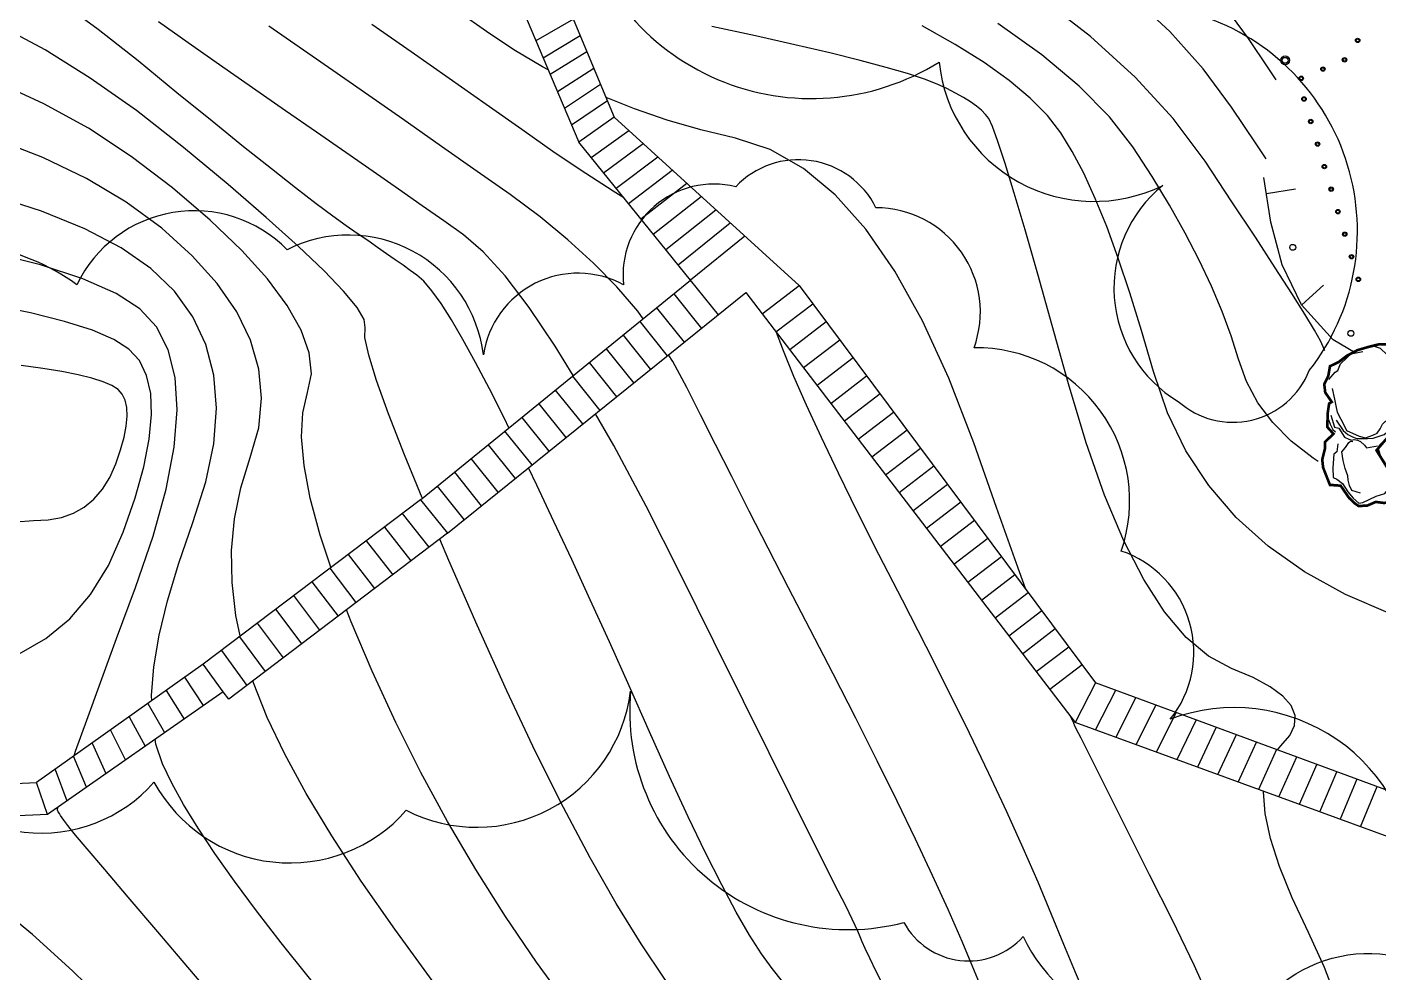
# Model space of a CAD drawing. Extents: x 351134 to 737836, y 2693212 to 3319468.
# Drawn here: x 451369 to 497323, y 3195413 to 3227556 of the extents above; entities that cross this region are included whole.
import ezdxf

# ---------------------------------------------------------------- set-up
doc = ezdxf.new("R2010")
doc.units = 0
doc.linetypes.add('0', pattern=[1, 1])
for name, color, linetype in [('00景观层', 10, 'CONTINUOUS'), ('01佛教小品', 2, 'CONTINUOUS'), ('01小品', 2, 'CONTINUOUS'), ('DGX', 8, 'CONTINUOUS'), ('地类界', 2, '0'), ('地貌3', 4, '0'), ('房屋2', 8, '0'), ('石头', 4, 'CONTINUOUS'), ('绿化', 3, 'CONTINUOUS')]:
    doc.layers.add(name, color=color, linetype=linetype)

# ---------------------------------------------------------------- blocks, each defined once
blk = doc.blocks.new('石5')
at = {"layer": '石头', "linetype": 'Continuous'}
for p, q in [((426, 945), (338, 911)), ((535, 972), (426, 945)), ((603, 1013), (535, 972)), ((637, 1047), (603, 1013)), ((739, 1013), (637, 1047)), ((882, 952), (739, 1013)), ((896, 911), (882, 952)), ((263, 870), (256, 823)), ((256, 823), (276, 659)), ((338, 911), (263, 870)), ((365, 816), (426, 897)), ((426, 897), (487, 904)), ((487, 904), (549, 897)), ((549, 897), (596, 884)), ((596, 884), (685, 884)), ((685, 884), (780, 877)), ((780, 877), (876, 857)), ((876, 857), (910, 802)), ((978, 870), (896, 911)), ((910, 802), (951, 748)), ((1025, 775), (985, 734)), ((1141, 802), (1025, 775)), ((1236, 797), (1100, 763)), ((1148, 870), (1114, 850)), ((1168, 843), (1141, 802)), ((1216, 877), (1148, 870)), ((1311, 836), (1168, 843)), ((1271, 877), (1216, 877)), ((276, 659), (269, 557)), ((916, 619), (862, 591)), ((944, 646), (916, 619)), ((964, 647), (937, 579)), ((978, 613), (937, 552)), ((957, 727), (944, 700)), ((964, 680), (944, 646)), ((951, 748), (957, 727)), ((985, 734), (964, 707)), ((964, 707), (964, 680)), ((998, 688), (964, 647)), ((1087, 729), (978, 613)), ((1039, 729), (998, 688)), ((1100, 763), (1039, 729)), ((1107, 729), (1087, 729)), ((1230, 743), (1107, 729)), ((1318, 756), (1230, 743)), ((1393, 749), (1318, 756)), ((1468, 736), (1393, 749)), ((1591, 722), (1468, 736)), ((1700, 722), (1754, 627)), ((1754, 627), (1761, 593)), ((99, 503), (174, 483)), ((174, 483), (215, 455)), ((181, 530), (222, 483)), ((222, 483), (344, 408)), ((269, 557), (297, 510)), ((297, 510), (365, 462)), ((392, 483), (446, 428)), ((522, 418), (692, 460)), ((692, 460), (781, 453)), ((828, 578), (807, 455)), ((862, 591), (828, 578)), ((923, 532), (903, 471)), ((903, 471), (903, 423)), ((937, 579), (923, 532)), ((937, 552), (937, 464)), ((937, 464), (944, 409)), ((1761, 593), (1822, 539)), ((1822, 539), (1863, 450)), ((-99, 379), (-31, 318)), ((-31, 318), (-4, 270)), ((-4, 393), (-4, 284)), ((331, 367), (419, 313)), ((378, 401), (433, 394)), ((419, 313), (460, 251)), ((440, 326), (501, 292)), ((446, 428), (487, 401)), ((781, 453), (808, 426)), ((808, 426), (842, 358)), ((903, 423), (903, 341)), ((903, 341), (930, 267)), ((944, 409), (978, 362)), ((978, 362), (1018, 321)), ((1018, 321), (1039, 280)), ((1863, 450), (1890, 389)), ((1890, 389), (1870, 253)), ((-4, 270), (-11, 223)), ((-4, 196), (-11, 141)), ((-4, 284), (-4, 250)), ((-4, 250), (-4, 196)), ((57, 236), (71, 148)), ((188, 149), (188, 197)), ((446, 170), (433, 88)), ((460, 251), (446, 170)), ((930, 267), (964, 178)), ((964, 178), (1012, 110)), ((1039, 280), (1046, 246)), ((1046, 246), (1046, 185)), ((1046, 185), (1243, 83)), ((-936, 59), (-963, 38)), ((-963, 38), (-963, -9)), ((-909, 106), (-936, 59)), ((-11, 141), (-24, 87)), ((71, 148), (78, 107)), ((78, 107), (125, 80)), ((166, 87), (146, 66)), ((146, 66), (187, 39)), ((166, 87), (241, 59)), ((187, 39), (241, -29)), ((215, 122), (188, 149)), ((283, 102), (215, 122)), ((241, 59), (309, 32)), ((241, -29), (316, 32)), ((365, 88), (283, 102)), ((309, 32), (384, 39)), ((316, 32), (377, 5)), ((433, 88), (365, 88)), ((377, 5), (418, 12)), ((384, 39), (439, 53)), ((439, 53), (473, 80)), ((1012, 110), (1080, 69)), ((1080, 69), (1155, 69)), ((1155, 69), (1332, 83)), ((1243, 83), (1291, 56)), ((1291, 56), (1352, 8)), ((1332, 83), (1373, 56)), ((1352, 8), (1407, -26)), ((1373, 56), (1591, 15)), ((1747, 8), (1836, 56)), ((1774, -53), (1747, 8)), ((1836, 56), (1870, 103)), ((1870, 103), (1890, 144)), ((-991, -71), (-1011, -43)), ((-957, -105), (-991, -71)), ((-963, -9), (-916, -98)), ((-916, -213), (-957, -105)), ((-248, -125), (-316, -200)), ((-167, -145), (-276, -213)), ((-126, -30), (-248, -125)), ((-105, -98), (-126, -166)), ((-17, -30), (-105, -98)), ((1407, -26), (1522, -53)), ((1522, -53), (1570, -74)), ((1570, -74), (1631, -80)), ((1631, -80), (1679, -74)), ((1679, -74), (1774, -53)), ((-800, -241), (-916, -213)), ((-650, -302), (-800, -241)), ((-603, -336), (-650, -302)), ((-344, -268), (-466, -343)), ((-276, -213), (-344, -268)), ((-269, -295), (-344, -356)), ((-316, -200), (-330, -261)), ((-207, -254), (-269, -295)), ((-167, -200), (-207, -254)), ((-133, -186), (-167, -200)), ((-126, -166), (-133, -186)), ((-1105, -346), (-1087, -460)), ((-992, -405), (-992, -467)), ((-794, -473), (-754, -426)), ((-754, -426), (-720, -385)), ((-720, -385), (-706, -365)), ((-658, -460), (-617, -419)), ((-589, -370), (-603, -336)), ((-528, -370), (-589, -370)), ((-466, -343), (-528, -370)), ((-112, -536), (-92, -441)), ((-1183, -562), (-1196, -603)), ((-1196, -603), (-1176, -657)), ((-1155, -514), (-1183, -562)), ((-1101, -473), (-1155, -514)), ((-1087, -460), (-1128, -562)), ((-1128, -562), (-1128, -603)), ((-1128, -603), (-1115, -643)), ((-1087, -460), (-1026, -480)), ((-1026, -480), (-992, -548)), ((-992, -467), (-931, -528)), ((-992, -548), (-951, -548)), ((-951, -548), (-863, -548)), ((-931, -528), (-856, -521)), ((-863, -548), (-774, -535)), ((-856, -521), (-794, -473)), ((-774, -535), (-713, -494)), ((-713, -494), (-658, -460)), ((-645, -548), (-638, -630)), ((-236, -643), (-270, -589)), ((-229, -460), (-182, -541)), ((-182, -541), (-175, -698)), ((-1141, -753), (-1223, -713)), ((-1176, -657), (-1142, -711)), ((-1142, -711), (-1135, -739)), ((-1121, -808), (-1141, -753)), ((-1121, -793), (-1135, -739)), ((-1115, -643), (-1087, -691)), ((-1087, -691), (-1040, -745)), ((-1040, -745), (-992, -820)), ((-638, -630), (-597, -684)), ((-597, -684), (-597, -759)), ((-597, -759), (-597, -854)), ((-202, -718), (-236, -643)), ((-182, -766), (-236, -888)), ((-175, -698), (-202, -718)), ((-182, -711), (-182, -766)), ((-1040, -827), (-1121, -793)), ((-924, -909), (-1040, -827)), ((-992, -820), (-951, -875)), ((-951, -875), (-876, -902)), ((-863, -949), (-924, -909)), ((-876, -902), (-808, -922)), ((-597, -854), (-590, -956)), ((-236, -888), (-311, -1051)), ((-822, -963), (-863, -949)), ((-829, -990), (-815, -1099)), ((-788, -1004), (-822, -963)), ((-808, -922), (-747, -936)), ((-706, -977), (-788, -1004)), ((-747, -936), (-706, -943)), ((-706, -943), (-651, -943)), ((-611, -943), (-706, -977)), ((-651, -943), (-611, -943)), ((-590, -956), (-577, -1045)), ((-577, -1045), (-563, -1113)), ((-495, -1113), (-549, -1038)), ((-311, -1051), (-345, -1085)), ((-815, -1099), (-808, -1181)), ((-808, -1181), (-767, -1269)), ((-563, -1113), (-481, -1174)), ((-399, -1154), (-495, -1113)), ((-481, -1174), (-393, -1208)), ((-331, -1154), (-399, -1154)), ((-393, -1208), (-345, -1201)), ((-345, -1201), (-284, -1188)), ((-291, -1126), (-331, -1154)), ((-808, -1249), (-849, -1310)), ((-849, -1310), (-829, -1371)), ((-829, -1371), (-788, -1426)), ((-767, -1269), (-733, -1358)), ((-733, -1358), (-686, -1453)), ((-788, -1426), (-747, -1466)), ((-747, -1466), (-706, -1473)), ((-706, -1473), (-645, -1494)), ((-686, -1453), (-638, -1487)), ((-645, -1494), (-590, -1494))]:
    blk.add_line(p, q, dxfattribs=at)
at = {"layer": '石头', "const_width": 30}
blk.add_lwpolyline([(-262, -1121), (-282, -1253), (-418, -1260), (-467, -1393), (-589, -1537), (-728, -1497), (-827, -1436), (-882, -1293), (-821, -1238), (-849, -1030), (-882, -946), (-1121, -808), (-1163, -742), (-1257, -685), (-1244, -631), (-1257, -583), (-1210, -536), (-1216, -474), (-1155, -413), (-1114, -393), (-1051, -48), (-1012, -22), (-1019, 53), (-665, 413), (-208, 406), (-99, 379), (10, 427), (99, 503), (157, 543), (173, 603), (214, 685), (207, 787), (234, 882), (275, 912), (359, 955), (520, 998), (569, 1110), (780, 1117), (869, 1096), (971, 1028), (1046, 1001), (1100, 879), (1196, 919), (1339, 865), (1441, 811), (1448, 777), (1574, 811), (1666, 790), (1740, 715), (1836, 661), (1848, 552), (1884, 442), (1904, 307), (1897, 178), (1884, 47), (1823, -118), (1674, -127), (1587, -108), (1570, -74), (1482, -111), (1180, -56), (999, -23), (869, 100), (847, 334), (762, 482), (515, 428), (501, 292), (508, 214), (493, 66), (440, 24), (442, -66), (393, -199), (283, -316), (123, -365), (38, -384), (-92, -441), (-112, -536), (-72, -686), (-112, -768), (-187, -836), (-291, -1051), (-262, -1121)], close=True, dxfattribs=at)

msp = doc.modelspace()

# ---------------------------------------------------------------- linework, layer by layer
at = {"layer": '00景观层', "color": 1, "linetype": '0'}
for p, q in [((493497, 3221898, -544830), (494485, 3222055, -544830)), ((493497, 3221898, -544830), (494485, 3222055, -544830)), ((493497, 3221898, -544830), (494485, 3222055, -544830)), ((493497, 3221898, -544830), (494485, 3222055, -544830)), ((494697, 3218114, -544830), (495439, 3218784, -544830)), ((494697, 3218114, -544830), (495439, 3218784, -544830)), ((494697, 3218114, -544830), (495439, 3218784, -544830)), ((494697, 3218114, -544830), (495439, 3218784, -544830))]:
    msp.add_line(p, q, dxfattribs=at)
at = {"layer": '00景观层', "color": 8, "linetype": '0'}
for points, elevation in [([(477618, 3218768), (471326, 3224492)], -330217), ([(473926, 3218952), (470124, 3223644)], 9454170), ([(471814, 3221559), (473301, 3222696)], 9454170), ([(472236, 3221037), (473794, 3222247)], 9454170), ([(472658, 3220516), (474288, 3221798)], 9454170), ([(473081, 3219995), (474782, 3221348)], 9454170), ([(473503, 3219474), (475275, 3220899)], 9454170), ([(475769, 3220450), (473926, 3218952)], 9454170), ([(464747, 3211492), (473926, 3218952)], -325058), ([(474870, 3217780), (473926, 3218952)], 9454170), ([(476362, 3217806), (477618, 3218768)], 9454170), ([(477618, 3218768), (487693, 3205273)], -330217), ([(465656, 3210354), (475805, 3218533), (486992, 3203927)], -325047), ([(473352, 3218486), (474294, 3217316)], 9454170), ([(476827, 3217198), (478076, 3218155)], 9454170), ([(473719, 3216852), (472778, 3218020)], 9454170), ([(473143, 3216388), (472205, 3217554)], 9454170), ([(478534, 3217541), (477293, 3216591)], -330349), ([(471631, 3217087), (472567, 3215924)], 9454170), ([(477758, 3215983), (478992, 3216928)], 9454170), ([(471057, 3216621), (471991, 3215459)], 9454170), ([(479450, 3216315), (478223, 3215375)], -330481), ([(471415, 3214995), (470484, 3216155)], 9454170), ([(469910, 3215689), (470839, 3214531)], 9454170), ([(478689, 3214768), (479908, 3215701)], 9454170), ([(470263, 3214067), (469337, 3215222)], 9454170), ([(480366, 3215088), (479154, 3214160)], -330613), ([(468763, 3214756), (469687, 3213603)], 9454170), ([(479620, 3213552), (480824, 3214474)], 9454170), ([(468189, 3214290), (469111, 3213139)], 9454170), ([(468535, 3212675), (467616, 3213824)], 9454170), ([(481282, 3213861), (480085, 3212945)], -330746), ([(467042, 3213357), (467959, 3212211)], 9454170), ([(480551, 3212337), (481740, 3213248)], 9454170), ([(467384, 3211747), (466468, 3212891)], 9454170), ([(465895, 3212425), (466808, 3211282)], 9454170), ([(482198, 3212634), (481016, 3211729)], -330878), ([(466232, 3210818), (465321, 3211959)], 9454170), ([(481482, 3211121), (482656, 3212021)], 9454170), ([(464747, 3211492), (457361, 3205907)], -325058), ([(464747, 3211492), (465656, 3210354)], -325058), ([(483114, 3211407), (481947, 3210514)], -331010), ([(465037, 3209884), (464132, 3211027)], -324924), ([(465656, 3210354), (458226, 3204712), (458035, 3204966)], -325047), ([(463516, 3210562), (464417, 3209414)], -324804), ([(482412, 3209906), (483572, 3210794)], 9454170), ([(462901, 3210096), (463798, 3208944)], -324677), ([(484030, 3210181), (482878, 3209298)], -331142), ([(462285, 3209631), (463179, 3208473)], -324551), ([(483343, 3208691), (484488, 3209567)], 9454170), ([(462560, 3208003), (461670, 3209165)], -324435), ([(461054, 3208700), (461941, 3207533)], -324297), ([(483809, 3208083), (484946, 3208954)], 9454170), ([(461322, 3207063), (460439, 3208234)], -324190), ([(484274, 3207475), (485404, 3208340)], 9454170), ([(459823, 3207769), (460702, 3206593)], -324043), ([(484740, 3206868), (485862, 3207727)], 9454170), ([(460083, 3206122), (459207, 3207304)], -323945), ([(458592, 3206838), (459464, 3205652)], -323790), ([(485205, 3206260), (486320, 3207114)], 9454170), ([(457976, 3206373), (458845, 3205182)], -323663), ([(485670, 3205652), (486778, 3206500)], 9454170), ([(457361, 3205907), (451692, 3201883)], -323536), ([(458035, 3204966), (457361, 3205907)], -323565), ([(487235, 3205887), (486136, 3205045)], -331605), ([(457372, 3204503), (456731, 3205460)], -323453), ([(458035, 3204966), (452061, 3200801)], -323565), ([(456101, 3205013), (456708, 3204040)], -323279), ([(487693, 3205273), (486992, 3203927)], -331671), ([(487685, 3203673), (488377, 3205021)], -331723), ([(502041, 3199983), (487693, 3205273)], -333119), ([(455471, 3204566), (456044, 3203578)], -323150), ([(489060, 3204769), (488378, 3203420)], -331809), ([(489071, 3203167), (489743, 3204518)], -331858), ([(454841, 3204119), (455380, 3203115)], -323022), ([(501547, 3198608), (486992, 3203927)], -333075), ([(489764, 3202914), (490426, 3204266)], -331926), ([(491110, 3204014), (490457, 3202660)], -332016), ([(454717, 3202652), (454211, 3203672)], -323003), ([(491793, 3203762), (491150, 3202407)], -332085), ([(491844, 3202154), (492476, 3203510)], -332128), ([(453582, 3203225), (454053, 3202189)], -322765), ([(492537, 3201900), (493159, 3203258)], -332196), ([(493842, 3203006), (493230, 3201647)], -332292), ([(453389, 3201727), (452952, 3202777)], -322778), ([(493923, 3201394), (494526, 3202754)], -332331), ([(452322, 3202330), (452725, 3201264)], -322508), ([(495209, 3202502), (494616, 3201141)], -332429), ([(495309, 3200887), (495892, 3202250)], -332466), ([(443173, 3201490), (451692, 3201883)], -321950), ([(452061, 3200801), (451692, 3201883)], -322553), ([(496575, 3201998), (496002, 3200634)], -332567), ([(496695, 3200381), (497258, 3201747)], -332602), ([(452061, 3200801), (443489, 3200413)], -322553)]:
    msp.add_lwpolyline(points, dxfattribs=dict(at, elevation=elevation))
at = {"layer": '00景观层', "color": 1, "linetype": '0', "elevation": 9454170}
msp.add_lwpolyline([(496510, 3216482), (495770, 3216926), (494690, 3218121), (494030, 3219474), (493651, 3220931), (493411, 3222441)], dxfattribs=at)
msp.add_lwpolyline([(496510, 3216482), (495770, 3216926), (494690, 3218121), (494030, 3219474), (493651, 3220931), (493411, 3222441)], dxfattribs=at)
at = {"layer": '00景观层', "color": 1, "linetype": '0'}
for centre, radius in [((496599, 3227102, -552317), 75), ((496599, 3227102, -552317), 75), ((496599, 3227102, -552317), 50), ((496599, 3227102, -552317), 50), ((494134, 3226426, -157118), 150), ((494134, 3226426, -157118), 150), ((494134, 3226426, -157118), 150), ((494134, 3226426, -157118), 150), ((494134, 3226426, -157118), 100), ((494134, 3226426, -157118), 100), ((494134, 3226426, -157118), 100), ((494134, 3226426, -157118), 100), ((496153, 3226443, -338754), 75), ((496153, 3226443, -338754), 75), ((496153, 3226443, -338754), 50), ((496153, 3226443, -338754), 50), ((495418, 3226128, -552317), 75), ((495418, 3226128, -552317), 75), ((495418, 3226128, -552317), 50), ((495418, 3226128, -552317), 50), ((494682, 3225813, -552317), 75), ((494682, 3225813, -552317), 75), ((494682, 3225813, -552317), 50), ((494682, 3225813, -552317), 50), ((494775, 3225112, -552317), 75), ((494775, 3225112, -552317), 75), ((494775, 3225112, -552317), 50), ((494775, 3225112, -552317), 50), ((495005, 3224346, -552317), 75), ((495005, 3224346, -552317), 75), ((495005, 3224346, -552317), 50), ((495005, 3224346, -552317), 50), ((495236, 3223580, -552317), 75), ((495236, 3223580, -552317), 75), ((495236, 3223580, -552317), 50), ((495236, 3223580, -552317), 50), ((495467, 3222814, -552317), 75), ((495467, 3222814, -552317), 75), ((495467, 3222814, -552317), 50), ((495467, 3222814, -552317), 50), ((495698, 3222048, -552317), 75), ((495698, 3222048, -552317), 75), ((495698, 3222048, -552317), 50), ((495698, 3222048, -552317), 50), ((495929, 3221282, -552317), 75), ((495929, 3221282, -552317), 75), ((495929, 3221282, -552317), 50), ((495929, 3221282, -552317), 50), ((496160, 3220516, -552317), 75), ((496160, 3220516, -552317), 75), ((496160, 3220516, -552317), 50), ((496160, 3220516, -552317), 50), ((494392, 3220069, -544830), 100), ((494392, 3220069, -544830), 100), ((494392, 3220069, -544830), 100), ((494392, 3220069, -544830), 100), ((496391, 3219750, -552317), 75), ((496391, 3219750, -552317), 75), ((496391, 3219750, -552317), 50), ((496391, 3219750, -552317), 50), ((496622, 3218984, -552317), 75), ((496622, 3218984, -552317), 75), ((496622, 3218984, -552317), 50), ((496622, 3218984, -552317), 50), ((496370, 3217149, -544830), 100), ((496370, 3217149, -544830), 100), ((496370, 3217149, -544830), 100), ((496370, 3217149, -544830), 100)]:
    msp.add_circle(centre, radius, dxfattribs=at)
at = {"layer": '00景观层', "color": 2, "linetype": '0'}
for centre, radius in [((496599, 3227102, -552317), 75), ((496599, 3227102, -552317), 75), ((496599, 3227102, -552317), 50), ((496599, 3227102, -552317), 50), ((496153, 3226443, -338754), 75), ((496153, 3226443, -338754), 75), ((496153, 3226443, -338754), 50), ((496153, 3226443, -338754), 50), ((495418, 3226128, -552317), 75), ((495418, 3226128, -552317), 75), ((495418, 3226128, -552317), 50), ((495418, 3226128, -552317), 50), ((494682, 3225813, -552317), 75), ((494682, 3225813, -552317), 75), ((494682, 3225813, -552317), 50), ((494682, 3225813, -552317), 50), ((494775, 3225112, -552317), 75), ((494775, 3225112, -552317), 75), ((494775, 3225112, -552317), 50), ((494775, 3225112, -552317), 50), ((495005, 3224346, -552317), 75), ((495005, 3224346, -552317), 75), ((495005, 3224346, -552317), 50), ((495005, 3224346, -552317), 50), ((495236, 3223580, -552317), 75), ((495236, 3223580, -552317), 75), ((495236, 3223580, -552317), 50), ((495236, 3223580, -552317), 50), ((495467, 3222814, -552317), 75), ((495467, 3222814, -552317), 75), ((495467, 3222814, -552317), 50), ((495467, 3222814, -552317), 50), ((495698, 3222048, -552317), 75), ((495698, 3222048, -552317), 75), ((495698, 3222048, -552317), 50), ((495698, 3222048, -552317), 50), ((495929, 3221282, -552317), 75), ((495929, 3221282, -552317), 75), ((495929, 3221282, -552317), 50), ((495929, 3221282, -552317), 50), ((496160, 3220516, -552317), 75), ((496160, 3220516, -552317), 75), ((496160, 3220516, -552317), 50), ((496160, 3220516, -552317), 50), ((496391, 3219750, -552317), 75), ((496391, 3219750, -552317), 75), ((496391, 3219750, -552317), 50), ((496391, 3219750, -552317), 50), ((496622, 3218984, -552317), 75), ((496622, 3218984, -552317), 75), ((496622, 3218984, -552317), 50), ((496622, 3218984, -552317), 50)]:
    msp.add_circle(centre, radius, dxfattribs=at)
at = {"layer": '01佛教小品', "color": 2, "linetype": '0'}
for centre, radius in [((496599, 3227102, -552317), 75), ((496599, 3227102, -552317), 50), ((496153, 3226443, -338754), 75), ((496153, 3226443, -338754), 50), ((495418, 3226128, -552317), 75), ((495418, 3226128, -552317), 50), ((494682, 3225813, -552317), 75), ((494682, 3225813, -552317), 50), ((494775, 3225112, -552317), 75), ((494775, 3225112, -552317), 50), ((495005, 3224346, -552317), 75), ((495005, 3224346, -552317), 50), ((495236, 3223580, -552317), 75), ((495236, 3223580, -552317), 50), ((495467, 3222814, -552317), 75), ((495467, 3222814, -552317), 50), ((495698, 3222048, -552317), 75), ((495698, 3222048, -552317), 50), ((495929, 3221282, -552317), 75), ((495929, 3221282, -552317), 50), ((496160, 3220516, -552317), 75), ((496160, 3220516, -552317), 50), ((496391, 3219750, -552317), 75), ((496391, 3219750, -552317), 50), ((496622, 3218984, -552317), 75), ((496622, 3218984, -552317), 50)]:
    msp.add_circle(centre, radius, dxfattribs=at)
at = {"layer": '01小品', "color": 2, "linetype": '0'}
for centre, radius in [((496599, 3227102, -552317), 75), ((496599, 3227102, -552317), 50), ((496153, 3226443, -338754), 75), ((496153, 3226443, -338754), 50), ((495418, 3226128, -552317), 75), ((495418, 3226128, -552317), 50), ((494682, 3225813, -552317), 75), ((494682, 3225813, -552317), 50), ((494775, 3225112, -552317), 75), ((494775, 3225112, -552317), 50), ((495005, 3224346, -552317), 75), ((495005, 3224346, -552317), 50), ((495236, 3223580, -552317), 75), ((495236, 3223580, -552317), 50), ((495467, 3222814, -552317), 75), ((495467, 3222814, -552317), 50), ((495698, 3222048, -552317), 75), ((495698, 3222048, -552317), 50), ((495929, 3221282, -552317), 75), ((495929, 3221282, -552317), 50), ((496160, 3220516, -552317), 75), ((496160, 3220516, -552317), 50), ((496391, 3219750, -552317), 75), ((496391, 3219750, -552317), 50), ((496622, 3218984, -552317), 75), ((496622, 3218984, -552317), 50)]:
    msp.add_circle(centre, radius, dxfattribs=at)
at = {"layer": 'DGX', "color": 8, "linetype": 'Continuous'}
for points, elevation in [([(467752, 3213934), (467595, 3214253), (467086, 3215263), (466616, 3216159), (466186, 3216940), (465794, 3217606), (465443, 3218159), (465130, 3218596), (464857, 3218919), (464623, 3219128), (464397, 3219287), (464151, 3219460), (463882, 3219647), (463592, 3219849), (463281, 3220066), (462948, 3220297), (462593, 3220542), (462216, 3220802), (461767, 3221124), (461194, 3221553), (460496, 3222091), (459674, 3222737), (458727, 3223491), (457657, 3224354), (456462, 3225324), (455143, 3226403), (453792, 3227472), (452501, 3228410)], 48698), ([(495485, 3216553), (495472, 3216576), (495431, 3216689), (495340, 3216890), (495132, 3217258), (494805, 3217795), (494362, 3218500), (493800, 3219372), (493121, 3220413), (492325, 3221621), (491411, 3222998), (490330, 3224443), (489033, 3225856), (487519, 3227237), (485790, 3228586)], 40698), ([(493491, 3223073), (493151, 3223582), (492313, 3224839), (491348, 3226139), (490211, 3227401), (488902, 3228623)], 39698), ([(469082, 3226104), (468892, 3226204), (467920, 3226779), (466983, 3227404), (466047, 3228064)], 44698), ([(493830, 3225761), (493577, 3226139), (492888, 3227172), (492115, 3228213)], 38698), ([(461696, 3209203), (461336, 3210290), (460999, 3211545), (460788, 3212657), (460702, 3213626), (460742, 3214452), (460908, 3215134), (461036, 3215777), (460964, 3216485), (460691, 3217257), (460217, 3218094), (459543, 3218996), (458669, 3219963), (457593, 3220995), (456318, 3222091), (454914, 3223162), (453455, 3224115), (451940, 3224952), (450370, 3225671), (448745, 3226274), (447065, 3226760), (445329, 3227129), (443538, 3227381), (441830, 3227613)], 50698), ([(464801, 3211563), (464204, 3213015), (463659, 3214412), (463252, 3215543), (462983, 3216408), (462852, 3217008), (462858, 3217343), (462828, 3217616), (462586, 3218029), (462132, 3218583), (461467, 3219277), (460590, 3220112), (459501, 3221088), (458201, 3222204), (456688, 3223461), (455086, 3224715), (453517, 3225821), (451980, 3226778), (450475, 3227588)], 49698), ([(469938, 3215711), (469326, 3216712), (468439, 3218029), (467624, 3219099), (466879, 3219921), (466205, 3220496), (465534, 3220969), (464798, 3221485), (463999, 3222044), (463134, 3222646), (462206, 3223292), (461213, 3223980), (460156, 3224712), (459034, 3225487), (457910, 3226268), (456846, 3227019), (455842, 3227739)], 47698), ([(472318, 3217645), (472129, 3217896), (471416, 3218724), (470626, 3219535), (469757, 3220329), (468811, 3221105), (467787, 3221865), (466673, 3222649), (465459, 3223502), (464143, 3224421), (462727, 3225409), (461209, 3226463), (459591, 3227586)], 46698), ([(471660, 3221749), (471291, 3221974), (470360, 3222577), (469325, 3223275), (468185, 3224069), (466973, 3224924), (465719, 3225805), (464424, 3226712), (463087, 3227646)], 45698), ([(493878, 3202993), (493986, 3203130), (494296, 3203481), (494457, 3203826), (494471, 3204165), (494336, 3204497), (494053, 3204822), (493622, 3205141), (493043, 3205453), (492315, 3205758), (491527, 3206173), (490766, 3206815), (490032, 3207684), (489326, 3208779), (488646, 3210102), (487993, 3211650), (487368, 3213426), (486769, 3215428), (486215, 3217419), (485723, 3219164), (485292, 3220662), (484923, 3221912), (484615, 3222916), (484368, 3223672), (484184, 3224182), (484060, 3224444), (483952, 3224584), (483812, 3224726), (483640, 3224870), (483436, 3225016), (483200, 3225164), (482932, 3225314), (482632, 3225466), (482301, 3225620), (481877, 3225786), (481301, 3225975), (480572, 3226186), (479691, 3226419), (478658, 3226675), (477472, 3226952), (476133, 3227252), (474642, 3227575)], 43698), ([(497721, 3207617), (496182, 3208278), (494794, 3209044), (493558, 3209916), (492474, 3210892), (491542, 3211974), (490762, 3213160), (490133, 3214452), (489657, 3215848), (489257, 3217243), (488859, 3218529), (488463, 3219706), (488069, 3220775), (487677, 3221735), (487286, 3222586), (486897, 3223328), (486510, 3223962), (486058, 3224546), (485472, 3225138), (484754, 3225739), (483902, 3226348), (482918, 3226966), (481800, 3227592)], 42698), ([(495259, 3212790), (495083, 3212901), (494342, 3213487), (493718, 3214117), (493210, 3214791), (492819, 3215508), (492544, 3216269), (492299, 3217066), (491995, 3217894), (491634, 3218751), (491215, 3219637), (490738, 3220553), (490204, 3221499), (489611, 3222475), (488961, 3223480), (488164, 3224507), (487133, 3225550), (485868, 3226608), (484369, 3227680)], 41698), ([(485304, 3208474), (485000, 3209332), (484327, 3211234), (483552, 3213425), (482703, 3215630), (481807, 3217575), (480865, 3219260), (479876, 3220685), (478841, 3221850), (477759, 3222755), (476631, 3223400), (475456, 3223785), (474275, 3224065), (473129, 3224394), (472017, 3224772), (471050, 3225157)], 44698), ([(458618, 3206863), (458469, 3207564), (458340, 3208679), (458324, 3209772), (458422, 3210844), (458633, 3211895), (458958, 3212925), (459244, 3213938), (459341, 3214940), (459249, 3215931), (458968, 3216911), (458496, 3217880), (457836, 3218838), (456986, 3219785), (455947, 3220721), (454741, 3221608), (453393, 3222410), (451901, 3223125), (450266, 3223755)], 51698), ([(455606, 3204661), (455601, 3204838), (455680, 3205812), (455860, 3206887), (456142, 3208062), (456524, 3209339), (457008, 3210715), (457452, 3212099), (457719, 3213396), (457808, 3214606), (457718, 3215729), (457450, 3216765), (457003, 3217714), (456379, 3218576), (455576, 3219351), (454569, 3220055), (453330, 3220704), (451861, 3221298), (450161, 3221838)], 52698), ([(452966, 3202788), (453021, 3202946), (453397, 3204002), (453861, 3205280), (454415, 3206782), (455057, 3208506), (455661, 3210260), (456097, 3211852), (456366, 3213280), (456468, 3214546), (456403, 3215649), (456171, 3216589), (455772, 3217366), (455205, 3217981), (454396, 3218502), (453268, 3218999), (451822, 3219472), (450057, 3219921)], 53698), ([(451102, 3206260), (452011, 3206773), (452819, 3207443), (453527, 3208270), (454134, 3209254), (454641, 3210395), (455043, 3211559), (455337, 3212612), (455523, 3213555), (455602, 3214388), (455572, 3215109), (455434, 3215720), (455188, 3216221), (454834, 3216611), (454319, 3216938), (453590, 3217253), (452647, 3217553), (451490, 3217840), (450119, 3218113)], 54698), ([(491189, 3186114), (488048, 3193029), (487727, 3193754), (487382, 3194554), (487011, 3195428), (486616, 3196377), (486196, 3197400), (485738, 3198495), (485230, 3199658), (484671, 3200890), (484063, 3202191), (483403, 3203561), (482694, 3204999), (481934, 3206506), (481123, 3208082), (480325, 3209635), (479600, 3211073), (478948, 3212398), (478371, 3213608), (477867, 3214704), (477436, 3215686), (477080, 3216554), (476848, 3217172)], 45698), ([(487866, 3185639), (484985, 3192123), (484669, 3192850), (484330, 3193650), (483966, 3194523), (483578, 3195468), (483153, 3196484), (482677, 3197570), (482151, 3198728), (481575, 3199956), (480949, 3201255), (480272, 3202625), (479545, 3204065), (478768, 3205576), (477988, 3207081), (477254, 3208504), (476565, 3209844), (475921, 3211102), (475322, 3212278), (474769, 3213371), (474261, 3214382), (473799, 3215311), (473320, 3216190), (473175, 3216414)], 46698), ([(450991, 3210748), (451592, 3210790), (452084, 3210807), (452536, 3210888), (452946, 3211033), (453316, 3211241), (453644, 3211514), (453932, 3211850), (454179, 3212250), (454385, 3212714), (454548, 3213187), (454668, 3213615), (454744, 3213998), (454775, 3214337), (454763, 3214630), (454707, 3214879), (454607, 3215082), (454464, 3215240), (454254, 3215374), (453958, 3215501), (453575, 3215624), (453104, 3215740), (452547, 3215851), (451902, 3215957), (451171, 3216057)], 55698), ([(480514, 3194904), (480236, 3195465), (480018, 3195913), (479860, 3196249), (479762, 3196472), (479690, 3196645), (479609, 3196830), (479519, 3197027), (479421, 3197236), (479315, 3197457), (479199, 3197690), (479076, 3197935), (478944, 3198192), (478740, 3198590), (478403, 3199260), (477933, 3200200), (477329, 3201412), (476592, 3202894), (475721, 3204648), (474717, 3206672), (473579, 3208968), (472409, 3211275), (471311, 3213335), (470697, 3214417)], 47698), ([(482823, 3184919), (479081, 3191842), (478635, 3192634), (478209, 3193358), (477802, 3194013), (477415, 3194600), (477048, 3195119), (476700, 3195569), (476339, 3196059), (475932, 3196696), (475479, 3197480), (474981, 3198412), (474436, 3199490), (473846, 3200716), (473211, 3202089), (472529, 3203609), (471836, 3205170), (471164, 3206665), (470514, 3208094), (469887, 3209458), (469281, 3210755), (468697, 3211987), (468413, 3212576)], 48698), ([(474546, 3193282), (473832, 3194175), (473052, 3195201), (472239, 3196401), (471393, 3197773), (470514, 3199319), (469601, 3201038), (468656, 3202930), (467678, 3204996), (466667, 3207234), (465708, 3209427), (465397, 3210157)], 49698), ([(470973, 3192771), (470965, 3192780), (469802, 3194262), (468690, 3195780), (467629, 3197336), (466621, 3198927), (465664, 3200556), (464758, 3202222), (463904, 3203924), (463101, 3205663), (462387, 3207348), (462232, 3207755)], 50698), ([(467399, 3192260), (466551, 3193323), (465140, 3195160), (463866, 3196898), (462728, 3198536), (461726, 3200074), (460860, 3201513), (460130, 3202852), (459536, 3204091), (459067, 3205270), (459047, 3205335)], 51698), ([(494703, 3186617), (491677, 3194262), (491056, 3195654), (490300, 3197211), (489527, 3198749), (488856, 3200084), (488288, 3201215), (487822, 3202144), (487458, 3202870), (487196, 3203393), (487036, 3203713), (486979, 3203830), (486972, 3203847), (486965, 3203864), (486956, 3203882), (486947, 3203901), (486938, 3203922), (486927, 3203943), (486916, 3203965), (486904, 3203988), (486864, 3204093)], 44698), ([(463824, 3191749), (463710, 3191888), (462804, 3192988), (461875, 3194123), (460923, 3195291), (460003, 3196441), (459169, 3197521), (458420, 3198530), (457758, 3199469), (457182, 3200337), (456692, 3201135), (456288, 3201863), (455971, 3202520), (455746, 3203192), (455721, 3203352)], 52698), ([(497983, 3187085), (495896, 3194495), (495476, 3195599), (494924, 3196787), (494368, 3197963), (493937, 3199030), (493632, 3199987), (493452, 3200834), (493397, 3201572), (493399, 3201585)], 43698), ([(460539, 3191280), (460074, 3191818), (458451, 3193721), (457033, 3195384), (455820, 3196807), (454812, 3197990), (454010, 3198933), (453413, 3199635), (453021, 3200098), (452835, 3200321), (452755, 3200421), (452683, 3200515), (452618, 3200602), (452560, 3200684), (452510, 3200759), (452468, 3200828), (452433, 3200891), (452405, 3200948), (452418, 3201050)], 53698), ([(457312, 3190819), (457153, 3191001), (455718, 3192630), (454306, 3194125), (452917, 3195488), (451552, 3196717), (450210, 3197813), (448891, 3198776), (447595, 3199605), (446323, 3200302), (445882, 3200522)], 54698)]:
    msp.add_lwpolyline(points, dxfattribs=dict(at, elevation=elevation))
at = {"layer": 'DGX', "color": 8, "linetype": 'Continuous', "elevation": -355302}
for points in [[(506326, 3188278, 0.489743), (507147, 3194986, 0.520567), (504764, 3197844, 0.520567), (498570, 3198320, 0.520567), (490231, 3204035, 0.520567), (488563, 3209750, 0.520567), (483560, 3216656, 0.520567), (480224, 3221418, 0.520567), (475459, 3222132, 0.520567), (471647, 3218799, 0.520567), (466882, 3216417, 0.520567), (460211, 3219989, 0.520567), (453064, 3218799, 0.520567), (441866, 3214989, 0.520567)], [(447346, 3202844, 0.520567), (455685, 3201892, 0.520567), (464262, 3200939, 0.520567), (471886, 3204987, 0.520567), (481177, 3197129, 0.520567), (485228, 3196653, 0.469007), (493447, 3194510, -0.4943), (500962, 3193898, 0.317498), (502444, 3187723, 0.317498)]]:
    msp.add_lwpolyline(points, format="xyb", dxfattribs=at)
at = {"layer": 'DGX', "color": 8, "linetype": 'Continuous'}
for points in [[(463824, 3191749), (463710, 3191888), (462804, 3192988), (461875, 3194123), (460923, 3195291), (460003, 3196441), (459169, 3197521), (458420, 3198530), (457758, 3199469), (457182, 3200337), (456692, 3201135), (456288, 3201863), (455971, 3202520), (455746, 3203192), (455721, 3203352)], [(460539, 3191280), (460074, 3191818), (458451, 3193721), (457033, 3195384), (455820, 3196807), (454812, 3197990), (454010, 3198933), (453413, 3199635), (453021, 3200098), (452835, 3200321), (452755, 3200421), (452683, 3200515), (452618, 3200602), (452560, 3200684), (452510, 3200759), (452468, 3200828), (452433, 3200891), (452405, 3200948), (452418, 3201050)], [(457312, 3190819), (457153, 3191001), (455718, 3192630), (454306, 3194125), (452917, 3195488), (451552, 3196717), (450210, 3197813), (448891, 3198776), (447595, 3199605), (446323, 3200302), (445882, 3200522)]]:
    msp.add_lwpolyline(points, dxfattribs=at)
at = {"layer": '地类界', "color": 1, "linetype": '0'}
for centre, radius in [((496599, 3227102, -552317), 75), ((496599, 3227102, -552317), 75), ((496599, 3227102, -552317), 50), ((496599, 3227102, -552317), 50), ((494134, 3226426, -157118), 150), ((494134, 3226426, -157118), 150), ((494134, 3226426, -157118), 150), ((494134, 3226426, -157118), 150), ((494134, 3226426, -157118), 100), ((494134, 3226426, -157118), 100), ((494134, 3226426, -157118), 100), ((494134, 3226426, -157118), 100), ((496153, 3226443, -338754), 75), ((496153, 3226443, -338754), 75), ((496153, 3226443, -338754), 50), ((496153, 3226443, -338754), 50), ((495418, 3226128, -552317), 75), ((495418, 3226128, -552317), 75), ((495418, 3226128, -552317), 50), ((495418, 3226128, -552317), 50), ((494682, 3225813, -552317), 75), ((494682, 3225813, -552317), 75), ((494682, 3225813, -552317), 50), ((494682, 3225813, -552317), 50), ((494775, 3225112, -552317), 75), ((494775, 3225112, -552317), 75), ((494775, 3225112, -552317), 50), ((494775, 3225112, -552317), 50), ((495005, 3224346, -552317), 75), ((495005, 3224346, -552317), 75), ((495005, 3224346, -552317), 50), ((495005, 3224346, -552317), 50), ((495236, 3223580, -552317), 75), ((495236, 3223580, -552317), 75), ((495236, 3223580, -552317), 50), ((495236, 3223580, -552317), 50), ((495467, 3222814, -552317), 75), ((495467, 3222814, -552317), 75), ((495467, 3222814, -552317), 50), ((495467, 3222814, -552317), 50), ((495698, 3222048, -552317), 75), ((495698, 3222048, -552317), 75), ((495698, 3222048, -552317), 50), ((495698, 3222048, -552317), 50), ((495929, 3221282, -552317), 75), ((495929, 3221282, -552317), 75), ((495929, 3221282, -552317), 50), ((495929, 3221282, -552317), 50), ((496160, 3220516, -552317), 75), ((496160, 3220516, -552317), 75), ((496160, 3220516, -552317), 50), ((496160, 3220516, -552317), 50), ((496391, 3219750, -552317), 75), ((496391, 3219750, -552317), 75), ((496391, 3219750, -552317), 50), ((496391, 3219750, -552317), 50), ((496622, 3218984, -552317), 75), ((496622, 3218984, -552317), 75), ((496622, 3218984, -552317), 50), ((496622, 3218984, -552317), 50)]:
    msp.add_circle(centre, radius, dxfattribs=at)
at = {"layer": '地貌3', "color": 1, "linetype": '0'}
for p, q in [((493497, 3221898, -544830), (494485, 3222055, -544830)), ((493497, 3221898, -544830), (494485, 3222055, -544830)), ((493497, 3221898, -544830), (494485, 3222055, -544830)), ((493497, 3221898, -544830), (494485, 3222055, -544830)), ((494697, 3218114, -544830), (495439, 3218784, -544830)), ((494697, 3218114, -544830), (495439, 3218784, -544830)), ((494697, 3218114, -544830), (495439, 3218784, -544830)), ((494697, 3218114, -544830), (495439, 3218784, -544830))]:
    msp.add_line(p, q, dxfattribs=at)
for centre in [(494392, 3220069, -544830), (494392, 3220069, -544830), (494392, 3220069, -544830), (494392, 3220069, -544830), (496370, 3217149, -544830), (496370, 3217149, -544830), (496370, 3217149, -544830), (496370, 3217149, -544830)]:
    msp.add_circle(centre, 100, dxfattribs=at)
at = {"layer": '房屋2', "color": 8, "linetype": '0'}
for points, elevation in [([(467626, 3233385), (471326, 3224492)], -333410), ([(466238, 3232825), (470124, 3223644)], -333404), ([(469939, 3227827), (468667, 3227087)], -331719), ([(468909, 3226513), (470170, 3227271)], -331516), ([(470401, 3226715), (469152, 3225939)], -331381), ([(469395, 3225365), (470633, 3226160)], -331173), ([(470864, 3225604), (469638, 3224791)], -331043), ([(471095, 3225048), (469881, 3224218)], -330874), ([(471326, 3224492), (470124, 3223644)], -330705), ([(477618, 3218768), (471326, 3224492)], -330217), ([(470546, 3223122), (471820, 3224043)], 9454170), ([(473926, 3218952), (470124, 3223644)], 9454170), ([(470969, 3222601), (472314, 3223594)], 9454170), ([(471391, 3222080), (472807, 3223145)], 9454170), ([(471814, 3221559), (473301, 3222696)], 9454170), ([(472236, 3221037), (473794, 3222247)], 9454170), ([(472658, 3220516), (474288, 3221798)], 9454170), ([(473081, 3219995), (474782, 3221348)], 9454170), ([(473503, 3219474), (475275, 3220899)], 9454170), ([(475769, 3220450), (473926, 3218952)], 9454170), ([(464747, 3211492), (473926, 3218952)], -325058), ([(474870, 3217780), (473926, 3218952)], 9454170), ([(476362, 3217806), (477618, 3218768)], 9454170), ([(477618, 3218768), (487693, 3205273)], -330217), ([(465656, 3210354), (475805, 3218533), (486992, 3203927)], -325047), ([(473352, 3218486), (474294, 3217316)], 9454170), ([(476827, 3217198), (478076, 3218155)], 9454170), ([(473719, 3216852), (472778, 3218020)], 9454170), ([(473143, 3216388), (472205, 3217554)], 9454170), ([(478534, 3217541), (477293, 3216591)], -330349), ([(471631, 3217087), (472567, 3215924)], 9454170), ([(477758, 3215983), (478992, 3216928)], 9454170), ([(471057, 3216621), (471991, 3215459)], 9454170), ([(479450, 3216315), (478223, 3215375)], -330481), ([(471415, 3214995), (470484, 3216155)], 9454170), ([(469910, 3215689), (470839, 3214531)], 9454170), ([(478689, 3214768), (479908, 3215701)], 9454170), ([(470263, 3214067), (469337, 3215222)], 9454170), ([(480366, 3215088), (479154, 3214160)], -330613), ([(468763, 3214756), (469687, 3213603)], 9454170), ([(479620, 3213552), (480824, 3214474)], 9454170), ([(468189, 3214290), (469111, 3213139)], 9454170), ([(468535, 3212675), (467616, 3213824)], 9454170), ([(481282, 3213861), (480085, 3212945)], -330746), ([(467042, 3213357), (467959, 3212211)], 9454170), ([(480551, 3212337), (481740, 3213248)], 9454170), ([(467384, 3211747), (466468, 3212891)], 9454170), ([(465895, 3212425), (466808, 3211282)], 9454170), ([(482198, 3212634), (481016, 3211729)], -330878), ([(466232, 3210818), (465321, 3211959)], 9454170), ([(481482, 3211121), (482656, 3212021)], 9454170), ([(464747, 3211492), (457361, 3205907)], -325058), ([(464747, 3211492), (465656, 3210354)], -325058), ([(483114, 3211407), (481947, 3210514)], -331010), ([(465037, 3209884), (464132, 3211027)], -324924), ([(465656, 3210354), (458226, 3204712), (458035, 3204966)], -325047), ([(463516, 3210562), (464417, 3209414)], -324804), ([(482412, 3209906), (483572, 3210794)], 9454170), ([(462901, 3210096), (463798, 3208944)], -324677), ([(484030, 3210181), (482878, 3209298)], -331142), ([(462285, 3209631), (463179, 3208473)], -324551), ([(483343, 3208691), (484488, 3209567)], 9454170), ([(462560, 3208003), (461670, 3209165)], -324435), ([(461054, 3208700), (461941, 3207533)], -324297), ([(483809, 3208083), (484946, 3208954)], 9454170), ([(461322, 3207063), (460439, 3208234)], -324190), ([(484274, 3207475), (485404, 3208340)], 9454170), ([(459823, 3207769), (460702, 3206593)], -324043), ([(484740, 3206868), (485862, 3207727)], 9454170), ([(460083, 3206122), (459207, 3207304)], -323945), ([(458592, 3206838), (459464, 3205652)], -323790), ([(485205, 3206260), (486320, 3207114)], 9454170), ([(457976, 3206373), (458845, 3205182)], -323663), ([(485670, 3205652), (486778, 3206500)], 9454170), ([(457361, 3205907), (451692, 3201883)], -323536), ([(458035, 3204966), (457361, 3205907)], -323565), ([(487235, 3205887), (486136, 3205045)], -331605), ([(457372, 3204503), (456731, 3205460)], -323453), ([(458035, 3204966), (452061, 3200801)], -323565), ([(456101, 3205013), (456708, 3204040)], -323279), ([(487693, 3205273), (486992, 3203927)], -331671), ([(487685, 3203673), (488377, 3205021)], -331723), ([(502041, 3199983), (487693, 3205273)], -333119), ([(455471, 3204566), (456044, 3203578)], -323150), ([(489060, 3204769), (488378, 3203420)], -331809), ([(489071, 3203167), (489743, 3204518)], -331858), ([(454841, 3204119), (455380, 3203115)], -323022), ([(501547, 3198608), (486992, 3203927)], -333075), ([(489764, 3202914), (490426, 3204266)], -331926), ([(491110, 3204014), (490457, 3202660)], -332016), ([(454717, 3202652), (454211, 3203672)], -323003), ([(491793, 3203762), (491150, 3202407)], -332085), ([(491844, 3202154), (492476, 3203510)], -332128), ([(453582, 3203225), (454053, 3202189)], -322765), ([(492537, 3201900), (493159, 3203258)], -332196), ([(493842, 3203006), (493230, 3201647)], -332292), ([(453389, 3201727), (452952, 3202777)], -322778), ([(493923, 3201394), (494526, 3202754)], -332331), ([(452322, 3202330), (452725, 3201264)], -322508), ([(495209, 3202502), (494616, 3201141)], -332429), ([(495309, 3200887), (495892, 3202250)], -332466), ([(443173, 3201490), (451692, 3201883)], -321950), ([(452061, 3200801), (451692, 3201883)], -322553), ([(496575, 3201998), (496002, 3200634)], -332567), ([(496695, 3200381), (497258, 3201747)], -332602), ([(452061, 3200801), (443489, 3200413)], -322553)]:
    msp.add_lwpolyline(points, dxfattribs=dict(at, elevation=elevation))
at = {"layer": '绿化', "linetype": 'Continuous', "elevation": -355302, "flags": 128}
msp.add_lwpolyline([(470046, 3231607, 0.520567), (482370, 3226365, 0.520567), (489974, 3222172, 0.520567), (490498, 3214834, 0.520567), (494956, 3215883, 0.520567), (491285, 3227938, 0.520567)], format="xyb", dxfattribs=at)

# ---------------------------------------------------------------- block references
at = {"layer": '00景观层', "color": 250, "zscale": 3}
for xscale, yscale, rotation in [(3.00000000057128, 2.999999999941792, 109.4670356703603), (3.000000000994238, 3, 109.4670356698632)]:
    msp.add_blockref('石5', (499364, 3211498, -355302), dxfattribs=dict(at, xscale=xscale, yscale=yscale, rotation=rotation))

doc.saveas('drawing.dxf')
